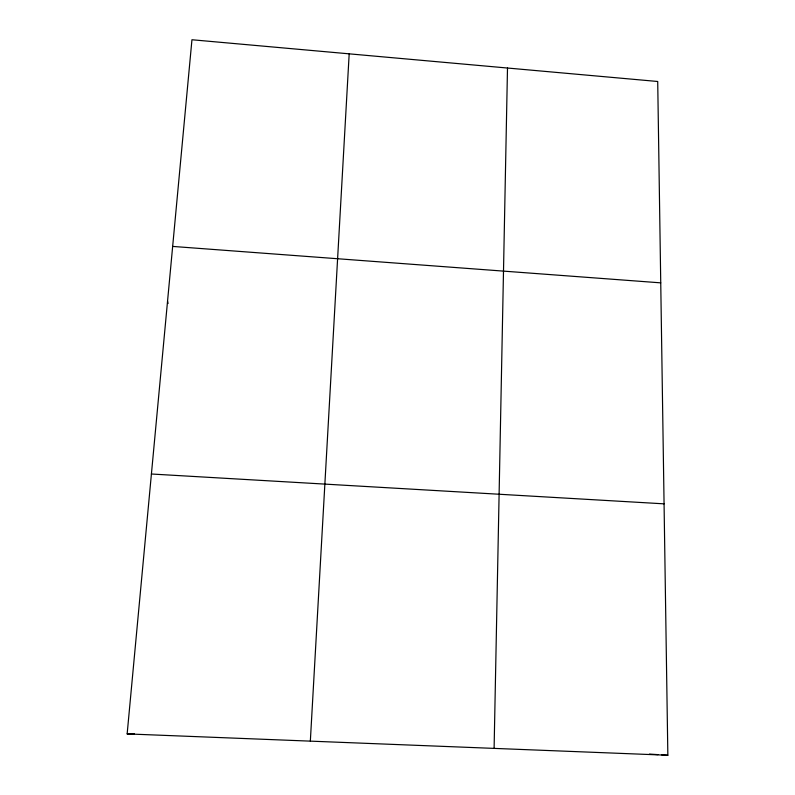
<?xml version="1.0" encoding="UTF-8"?>
<svg xmlns="http://www.w3.org/2000/svg" width="795" height="795" viewBox="0 0 795 795"><rect width="100%" height="100%" fill="white"/><g stroke="black" fill="none" stroke-linecap="round" stroke-linejoin="round"><path stroke-width="1.19" d="M494.102 748.393L507.498 68.022M310.338 741.129L349.184 53.841M127.15 733.904L191.953 39.75L657.713 81.487L667.85 755.25L127.15 733.904L134.395 733.706M151.418 474.009L664.063 503.841M649.455 754.077L658.031 754.624M661.718 754.862L667.85 755.25M172.664 246.42L660.744 282.851M167.546 301.235L168.093 303.481"/></g></svg>
